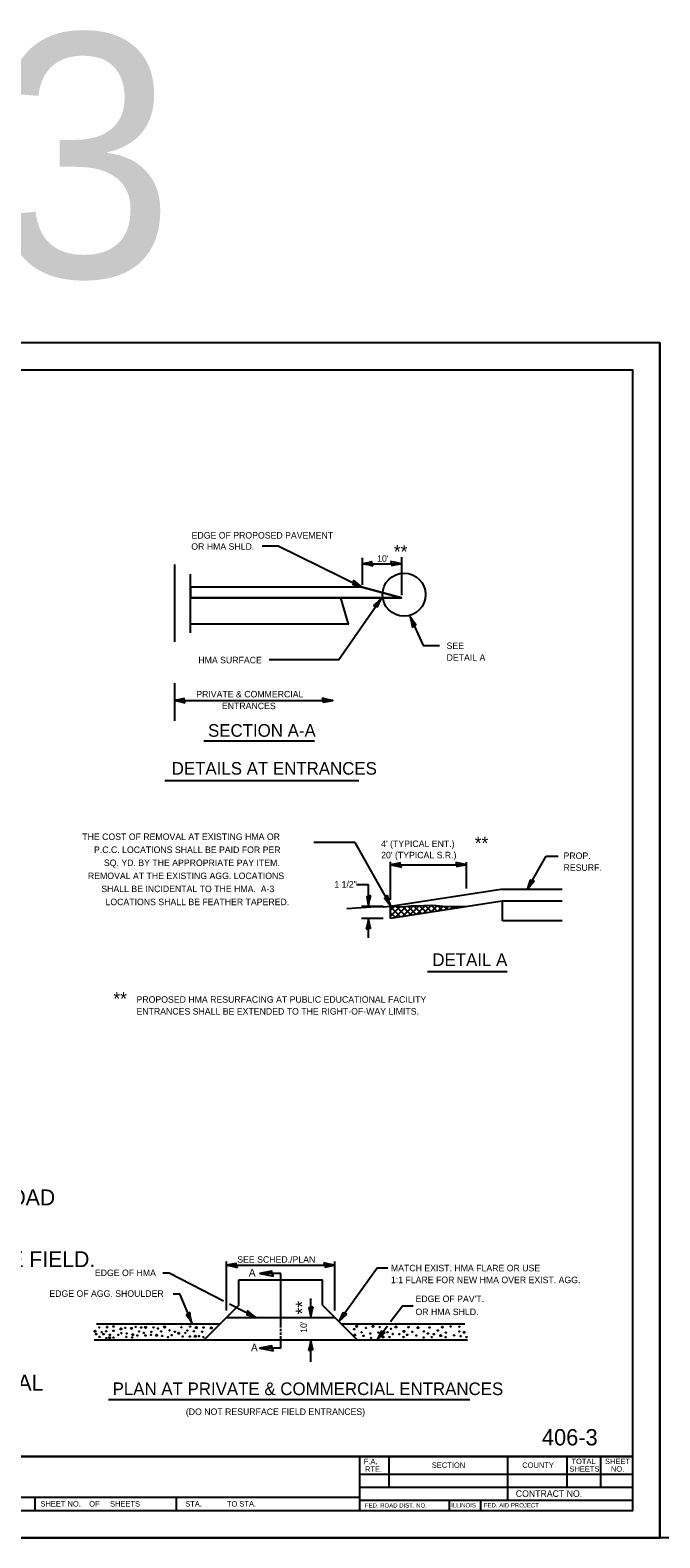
# Model space of a CAD drawing. Extents: x 1875357 to 1890680, y 2257528 to 2269761.
# Drawn here: x 1879878 to 1880457, y 2267641 to 2269028 of the extents above; entities that cross this region are included whole.
import ezdxf

# ---------------------------------------------------------------- set-up
doc = ezdxf.new("R2010")
doc.units = 0
for name, color, linetype in [('Level 1', 7, 'Continuous'), ('Level 24', 7, 'Continuous'), ('Level 40', 7, 'Continuous'), ('Level 63', 7, 'Continuous'), ('ROW_PR_Notes', 7, 'Continuous'), ('Sheets_50 Reference Boundary', 7, 'Continuous'), ('Sheets_General Details', 7, 'Continuous'), ('Sheets_Printer Plotting Border', 7, 'Continuous'), ('Utilities_EX_Notes', 7, 'Continuous')]:
    doc.layers.add(name, color=color, linetype=linetype)

msp = doc.modelspace()

# ---------------------------------------------------------------- linework, layer by layer
at = {"layer": 'Level 24'}
msp.add_lwpolyline([(1880209.7, 2268539.4), (1880210.6, 2268537.5), (1880210.9, 2268535.7), (1880214.7, 2268536.5), (1880219.7, 2268537.3), (1880214.4, 2268538.3)], close=True, dxfattribs=at)
at = {"layer": 'Level 40'}
for p, q in [((1880010.8, 2268536.5), (1880010.8, 2268465.3)), ((1880070.1, 2267854.7), (1880070.1, 2267878.3)), ((1880070.1, 2267878.3), (1880147.1, 2267878.3)), ((1880147.1, 2267854.7), (1880147.1, 2267878.3)), ((1880070.1, 2267854.7), (1880058.8, 2267843.4)), ((1880147.1, 2267854.7), (1880158.4, 2267843.4))]:
    msp.add_line(p, q, dxfattribs=at)
msp.add_lwpolyline([(1880025.5, 2268515.6), (1880025.5, 2268505.9), (1880219.7, 2268505.9), (1880183.5, 2268515.6), (1880025.5, 2268515.6)], dxfattribs=at)
for centre, radius in [((1880222.1, 2268508.8), 19.8), ((1880178.5, 2267835.3), 0.606), ((1880193.6, 2267835.3), 0.606), ((1879937.8, 2267830.8), 0.606), ((1879938.8, 2267828.2), 0.329), ((1879941.7, 2267834.4), 0.329), ((1879941.8, 2267825.6), 0.329), ((1879943.9, 2267830.1), 0.329), ((1879945.6, 2267828.2), 0.329), ((1879948, 2267830.8), 0.329), ((1879948.1, 2267824.5), 0.329), ((1879948.9, 2267834.6), 0.606), ((1879951.2, 2267824.9), 0.606), ((1879951.4, 2267827.6), 0.329), ((1879954.8, 2267835.2), 0.329), ((1879954.8, 2267831.2), 0.329), ((1879954.8, 2267825), 0.329), ((1879959.2, 2267827.6), 0.329), ((1879961.6, 2267833), 0.606), ((1879962, 2267829.2), 0.329), ((1879965.6, 2267834), 0.329), ((1879966.5, 2267825.6), 0.329), ((1879966.9, 2267828.9), 0.329), ((1879971.3, 2267833.5), 0.606), ((1879971.9, 2267825.2), 0.329), ((1879972.5, 2267827.7), 0.606), ((1879975.2, 2267834.8), 0.329), ((1879976.6, 2267827), 0.329), ((1879978.2, 2267830.7), 0.329), ((1879980.2, 2267834.3), 0.329), ((1879982.6, 2267829.3), 0.329), ((1879984.3, 2267834.4), 0.606), ((1879984.1, 2267827), 0.329), ((1879989.2, 2267827.5), 0.329), ((1879989.5, 2267830.3), 0.329), ((1879991.6, 2267834.4), 0.329), ((1879994.4, 2267827.2), 0.606), ((1879995.7, 2267833.4), 0.329), ((1879998.6, 2267830.7), 0.329), ((1879999.5, 2267826.5), 0.329), ((1880001.8, 2267834.7), 0.606), ((1880004.9, 2267825.4), 0.329), ((1880006.4, 2267831.7), 0.329), ((1880008.2, 2267827.2), 0.329), ((1880011.2, 2267830.4), 0.329), ((1880014.7, 2267829), 0.606), ((1880017.2, 2267834.5), 0.329), ((1880018.4, 2267826), 0.329), ((1880020.8, 2267829.3), 0.329), ((1880022.6, 2267831.5), 0.329), ((1880025, 2267826), 0.329), ((1880025.3, 2267835.1), 0.329), ((1880028.6, 2267830.8), 0.329), ((1880030, 2267826.2), 0.606), ((1880030.9, 2267834.2), 0.606), ((1880033.4, 2267826.3), 0.329), ((1880036.3, 2267830.4), 0.329), ((1880037.4, 2267825.5), 0.329), ((1880037.6, 2267834.3), 0.329), ((1880044.7, 2267833.9), 0.606), ((1880176.1, 2267832.8), 0.329), ((1880176.8, 2267827.5), 0.606), ((1880183, 2267829.9), 0.329), ((1880184.7, 2267826.7), 0.329), ((1880187, 2267833.9), 0.329), ((1880191.1, 2267828.8), 0.329), ((1880191.7, 2267824.7), 0.329), ((1880198.4, 2267829.7), 0.329), ((1880199.7, 2267834.7), 0.329), ((1880202.7, 2267825.6), 0.606), ((1880206.8, 2267829.9), 0.329), ((1880208.6, 2267825.5), 0.329), ((1880210.1, 2267833), 0.329), ((1880211.6, 2267828.3), 0.329), ((1880214.6, 2267834.8), 0.606), ((1880217.7, 2267828.1), 0.329), ((1880221.5, 2267825.5), 0.329), ((1880221.9, 2267830.7), 0.606), ((1880225, 2267827.5), 0.329), ((1880226.1, 2267834.6), 0.329), ((1880229.7, 2267830.3), 0.329), ((1880233.4, 2267827), 0.329), ((1880234.9, 2267834.2), 0.606), ((1880240.1, 2267825.1), 0.329), ((1880240.2, 2267830.7), 0.329), ((1880243.9, 2267828.8), 0.329), ((1880245.5, 2267834.3), 0.329), ((1880247.5, 2267825.5), 0.329), ((1880249.5, 2267828.2), 0.329), ((1880253.1, 2267831.5), 0.329), ((1880255.8, 2267826.9), 0.606), ((1880257.3, 2267834.6), 0.606), ((1880260.4, 2267825.4), 0.329), ((1880260.5, 2267829.6), 0.329), ((1880265, 2267835.2), 0.329), ((1880268.1, 2267827.1), 0.329), ((1880272.9, 2267835), 0.329), ((1880272.9, 2267830.7), 0.329), ((1880274.2, 2267826.3), 0.329), ((1880277.4, 2267829.8), 0.606), ((1880279.5, 2267825.5), 0.329)]:
    msp.add_circle(centre, radius, dxfattribs=at)
at = {"layer": 'Level 63'}
for p, q in [((1880219.7, 2268543.2), (1880219.7, 2268508.2)), ((1880183.5, 2268542.6), (1880183.5, 2268517.8)), ((1880183.6, 2268537.3), (1880219.7, 2268537.3)), ((1880209.6, 2268228), (1880209.6, 2268263)), ((1880209.6, 2268260.2), (1880279.6, 2268260.2)), ((1880279.6, 2268238.2), (1880279.6, 2268262.6)), ((1880178.4, 2268241.9), (1880189.4, 2268241.9)), ((1880189.4, 2268221.9), (1880189.4, 2268241.9)), ((1880202.8, 2268221.8), (1880183, 2268221.8)), ((1880202.8, 2268210.8), (1880183, 2268210.8)), ((1880189.4, 2268192.9), (1880189.4, 2268210.8)), ((1880136.3, 2267843.4), (1880136.3, 2267861.1)), ((1880136.3, 2267802.8), (1880136.3, 2267823))]:
    msp.add_line(p, q, dxfattribs=at)
at = {"layer": 'ROW_PR_Notes'}
for p, q in [((1880025.3, 2268527.7), (1880025.3, 2268473.8)), ((1880183.5, 2268515.6), (1880025.5, 2268515.6)), ((1880183.5, 2268515.6), (1880219.7, 2268505.9)), ((1880219.7, 2268505.9), (1880025.5, 2268505.9)), ((1880171.1, 2268481.6), (1880163.9, 2268505.9)), ((1880227.8, 2268488.5), (1880239.5, 2268462.1)), ((1880171.2, 2268481.6), (1880025.5, 2268481.6)), ((1880239.5, 2268462.1), (1880254.6, 2268462.1)), ((1880010.8, 2268427.4), (1880010.8, 2268392.7)), ((1880010.8, 2268411.4), (1880156.6, 2268411.4)), ((1880037.7, 2268374.2), (1880139.8, 2268374.2)), ((1880001.9, 2268337.7), (1880180.5, 2268337.7)), ((1880177.1, 2268280.6), (1880139, 2268280.6)), ((1880209.8, 2268222.3), (1880177.1, 2268280.6)), ((1880335.2, 2268237.5), (1880352.8, 2268268)), ((1880352.8, 2268268), (1880363.9, 2268268)), ((1880311.1, 2268237.5), (1880209.6, 2268221.8)), ((1880312.3, 2268226.7), (1880209.6, 2268210.8)), ((1880367.5, 2268237.5), (1880311.1, 2268237.5)), ((1880312.5, 2268208.6), (1880312.5, 2268226.7)), ((1880367.5, 2268226.7), (1880312.5, 2268226.7)), ((1880209.4, 2268212.7), (1880218, 2268221.3)), ((1880209.6, 2268210.8), (1880209.6, 2268221.8)), ((1880209.6, 2268218.4), (1880212.9, 2268221.6)), ((1880218.9, 2268212.2), (1880209.6, 2268221.5)), ((1880214.1, 2268211.5), (1880209.6, 2268216)), ((1880213.7, 2268211.4), (1880224.1, 2268221.7)), ((1880223.7, 2268213), (1880215.2, 2268221.5)), ((1880220.3, 2268212.4), (1880230, 2268222.2)), ((1880228.5, 2268213.7), (1880220.8, 2268221.4)), ((1880233.3, 2268214.5), (1880225.8, 2268221.9)), ((1880226.9, 2268213.4), (1880235.6, 2268222.2)), ((1880238.1, 2268215.2), (1880231.1, 2268222.2)), ((1880233.4, 2268214.5), (1880241.5, 2268222.5)), ((1880242.9, 2268215.9), (1880236.7, 2268222.2)), ((1880240, 2268215.5), (1880247.4, 2268222.9)), ((1880247.7, 2268216.7), (1880241.9, 2268222.5)), ((1880246.6, 2268216.5), (1880252.5, 2268222.4)), ((1880252.5, 2268217.4), (1880247.1, 2268222.9)), ((1880253.1, 2268217.5), (1880257.6, 2268221.9)), ((1880257.4, 2268218.2), (1880253.2, 2268222.3)), ((1880262.2, 2268218.9), (1880259.1, 2268221.9)), ((1880259.7, 2268218.5), (1880263, 2268221.9)), ((1880267, 2268219.7), (1880264.8, 2268221.8)), ((1880266.3, 2268219.5), (1880268.5, 2268221.8)), ((1880367.5, 2268208.6), (1880312.5, 2268208.6)), ((1880243.7, 2268162.1), (1880316.8, 2268162.1)), ((1880058.8, 2267849.9), (1880058.8, 2267895)), ((1880058.8, 2267891.6), (1880158.4, 2267891.6)), ((1880158.4, 2267849.9), (1880158.4, 2267895)), ((1880108.6, 2267884), (1880089.3, 2267884)), ((1880108.6, 2267834.4), (1880108.6, 2267884)), ((1879939, 2267837.7), (1880053.1, 2267837.7)), ((1880058.8, 2267843.4), (1880038.3, 2267822.9)), ((1880058.8, 2267843.4), (1880158.4, 2267843.4)), ((1880158.4, 2267843.4), (1880178.9, 2267822.9)), ((1880164.1, 2267837.7), (1880277.9, 2267837.7)), ((1879936.9, 2267823), (1880280.3, 2267823)), ((1880108.6, 2267831), (1880108.6, 2267833.1)), ((1880108.6, 2267827.4), (1880108.6, 2267829.8)), ((1880108.6, 2267815.3), (1880108.6, 2267826.2)), ((1880108.6, 2267815.3), (1880089.3, 2267815.3)), ((1879950.1, 2267768.1), (1880282.7, 2267768.1))]:
    msp.add_line(p, q, dxfattribs=at)
for points in [[(1880091.5, 2268553.8), (1880106.2, 2268553.8), (1880183.5, 2268515.8)], [(1880025.5, 2268515.6), (1880025.5, 2268505.9), (1880219.7, 2268505.9)], [(1880025.5, 2268515.6), (1880025.5, 2268505.9)], [(1880098, 2268449.1), (1880162.1, 2268449.1), (1880201.3, 2268505.7)], [(1880279.6, 2268221.6), (1880257.7, 2268221.9), (1880248.6, 2268222.7), (1880240.3, 2268222.5), (1880233.9, 2268222.1), (1880228.2, 2268222.2), (1880219.6, 2268221.3), (1880209.6, 2268221.8), (1880203.1, 2268221.3), (1880196, 2268221.4), (1880169.5, 2268219.7)], [(1880000.1, 2267884.5), (1880006, 2267884.5), (1880055.9, 2267858.9)], [(1880207, 2267888.9), (1880197.2, 2267888.9), (1880162, 2267839.7)], [(1880009.7, 2267865.2), (1880015.5, 2267865.2), (1880026.9, 2267838.4)], [(1880061.5, 2267856), (1880086.1, 2267843.4)], [(1880230.4, 2267854), (1880220.6, 2267854), (1880209.7, 2267839.6)], [(1880206.7, 2267835.5), (1880197.2, 2267822.8)]]:
    msp.add_lwpolyline(points, dxfattribs=at)
for points in [[(1880193.6, 2268535.2), (1880192.8, 2268537.2), (1880192.5, 2268539), (1880188.6, 2268538.2), (1880183.6, 2268537.3), (1880189, 2268536.4)], [(1880175.4, 2268522.1), (1880175.3, 2268520), (1880174.8, 2268518.2), (1880178.6, 2268517.2), (1880183.5, 2268515.8), (1880179.1, 2268519)], [(1880193.9, 2268498.7), (1880195.9, 2268498.3), (1880197.6, 2268497.5), (1880199.2, 2268501.1), (1880201.3, 2268505.7), (1880197.5, 2268501.9)], [(1880229.9, 2268478.5), (1880231.3, 2268480), (1880232.9, 2268481.1), (1880230.6, 2268484.3), (1880227.8, 2268488.5), (1880229, 2268483.2)], [(1880020.8, 2268409.3), (1880019.9, 2268411.3), (1880019.6, 2268413.1), (1880015.8, 2268412.3), (1880010.8, 2268411.4), (1880016.1, 2268410.5)], [(1880146.6, 2268413.5), (1880147.4, 2268411.6), (1880147.7, 2268409.7), (1880151.6, 2268410.6), (1880156.6, 2268411.4), (1880151.2, 2268412.4)], [(1880219.6, 2268258.1), (1880218.8, 2268260.1), (1880218.5, 2268261.9), (1880214.6, 2268261.1), (1880209.6, 2268260.2), (1880214.9, 2268259.3)], [(1880269.6, 2268262.3), (1880270.4, 2268260.4), (1880270.7, 2268258.6), (1880274.6, 2268259.4), (1880279.6, 2268260.2), (1880274.2, 2268261.2)], [(1880342, 2268245.2), (1880340, 2268245.4), (1880338.2, 2268246), (1880337, 2268242.3), (1880335.2, 2268237.5), (1880338.7, 2268241.7)], [(1880191.5, 2268231.9), (1880189.6, 2268231.1), (1880187.7, 2268230.8), (1880188.5, 2268226.9), (1880189.4, 2268221.9), (1880190.4, 2268227.3)], [(1880206.7, 2268232.1), (1880205.5, 2268230.4), (1880204, 2268229.2), (1880206.6, 2268226.3), (1880209.8, 2268222.3), (1880208, 2268227.4)], [(1880187.3, 2268200.8), (1880189.2, 2268201.6), (1880191.1, 2268201.9), (1880190.3, 2268205.8), (1880189.4, 2268210.8), (1880188.4, 2268205.4)], [(1880068.8, 2267889.5), (1880068, 2267891.4), (1880067.7, 2267893.3), (1880063.8, 2267892.5), (1880058.8, 2267891.6), (1880064.1, 2267890.6)], [(1880148.4, 2267893.7), (1880149.2, 2267891.8), (1880149.5, 2267889.9), (1880153.4, 2267890.7), (1880158.4, 2267891.6), (1880153.1, 2267892.6)], [(1880101.8, 2267881.4), (1880100.8, 2267883.8), (1880100.4, 2267886.1), (1880095.5, 2267885.1), (1880089.3, 2267884), (1880095.9, 2267882.8)], [(1880078.1, 2267849.8), (1880078, 2267847.7), (1880077.4, 2267846), (1880081.2, 2267844.9), (1880086.1, 2267843.4), (1880081.8, 2267846.7)], [(1880138.4, 2267853.4), (1880136.5, 2267852.6), (1880134.6, 2267852.3), (1880135.4, 2267848.4), (1880136.3, 2267843.4), (1880137.3, 2267848.7)], [(1880024.9, 2267848.4), (1880023.5, 2267846.9), (1880021.9, 2267845.9), (1880024.2, 2267842.7), (1880026.9, 2267838.4), (1880025.7, 2267843.7)], [(1880169.5, 2267846.6), (1880167.5, 2267847.1), (1880165.8, 2267847.9), (1880164.2, 2267844.3), (1880162, 2267839.7), (1880165.9, 2267843.5)], [(1880134.2, 2267813), (1880136.1, 2267813.8), (1880138, 2267814.1), (1880137.1, 2267818), (1880136.3, 2267823), (1880135.3, 2267817.7)], [(1880204.8, 2267829.6), (1880202.8, 2267830.1), (1880201.1, 2267830.9), (1880199.5, 2267827.4), (1880197.2, 2267822.8), (1880201.1, 2267826.5)], [(1880101.8, 2267812.7), (1880100.8, 2267815.1), (1880100.4, 2267817.4), (1880095.5, 2267816.4), (1880089.3, 2267815.3), (1880095.9, 2267814.1)]]:
    msp.add_lwpolyline(points, close=True, dxfattribs=at)
at = {"layer": 'Sheets_50 Reference Boundary'}
msp.add_lwpolyline([(1878857.4, 2268715.7), (1880432.4, 2268715.7), (1880432.4, 2267715.7), (1878857.4, 2267715.7)], close=True, dxfattribs=at)
at = {"layer": 'Sheets_General Details'}
for p, q in [((1880457.4, 2268740.7), (1878757.4, 2268740.7)), ((1880457.4, 2268740.7), (1880457.4, 2267640.7)), ((1880457.4, 2267640.7), (1880457.4, 2268740.7)), ((1878857.4, 2267715.7), (1880432.4, 2267715.7)), ((1880181.1, 2267715.7), (1880181.1, 2267665.7)), ((1880208.1, 2267715.7), (1880208.1, 2267687.4)), ((1880317.1, 2267715.7), (1880317.1, 2267675.4)), ((1880371.7, 2267715.7), (1880371.7, 2267687.4)), ((1880402.8, 2267715.7), (1880402.8, 2267687.4)), ((1880181.1, 2267699.4), (1880432.4, 2267699.4)), ((1880181.1, 2267687.4), (1880432.4, 2267687.4)), ((1879796.1, 2267678.2), (1880181.1, 2267678.2)), ((1879882.4, 2267678.2), (1879882.4, 2267665.7)), ((1880012.4, 2267678.2), (1880012.4, 2267665.7)), ((1880181.1, 2267675.4), (1880432.4, 2267675.4)), ((1880263.5, 2267675.4), (1880263.5, 2267665.7)), ((1880292.5, 2267675.4), (1880292.5, 2267665.7)), ((1880457.4, 2267640.7), (1878757.4, 2267640.7)), ((1882157.4, 2267640.7), (1880457.4, 2267640.7))]:
    msp.add_line(p, q, dxfattribs=at)
msp.add_lwpolyline([(1878857.4, 2268715.7), (1880432.4, 2268715.7), (1880432.4, 2267665.7), (1878857.4, 2267665.7)], close=True, dxfattribs=at)
at = {"layer": 'Sheets_Printer Plotting Border'}
msp.add_lwpolyline([(1878757.4, 2267640.7), (1880457.4, 2267640.7), (1880457.4, 2268740.7), (1878757.4, 2268740.7)], close=True, dxfattribs=at)

# ---------------------------------------------------------------- texts
at = {"layer": 'Level 1'}
for s, height, p in [('1.   THIS IS FOR USE ON RURAL RESURFACINGS WHEN SIDEROAD', 14.58, (1879269.5, 2267946.8)), ('2.   THE ADEQUACY OF SIDEROADS SHALL BE VERIFIED IN THE FIELD.', 14.58, (1879269.5, 2267889.9)), ('4.   ALL ENTRANCE AND SIDEROAD WIDTHS, EXISTING MATERIAL', 14.58, (1879269.5, 2267776.2)), ('406-3', 15, (1880348.9, 2267725.8))]:
    msp.add_text(s, height=height, dxfattribs=at).set_placement(p)
at = {"layer": 'Level 63'}
for s, p in [("10'", (1880197.3, 2268539)), ("4' (TYPICAL ENT.)", (1880201, 2268276.5)), ("20' (TYPICAL S.R.)", (1880201, 2268266.1)), ('1 1/2"', (1880157.9, 2268239.1))]:
    msp.add_text(s, height=6, dxfattribs=at).set_placement(p)
msp.add_text("10'", height=6, rotation=90, dxfattribs=at).set_placement((1880132.7, 2267829.4))
at = {"layer": 'ROW_PR_Notes'}
for s, height, p in [('EDGE OF PROPOSED PAVEMENT', 6, (1880026.6, 2268560.4)), ('OR HMA SHLD.', 6, (1880026.3, 2268550.1)), ('SEE', 6, (1880261.2, 2268458.7)), ('HMA SURFACE', 6, (1880032.8, 2268445.6)), ('DETAIL A', 6, (1880261.2, 2268447.9)), ('PRIVATE & COMMERCIAL', 6, (1880030.9, 2268414.2)), ('ENTRANCES', 6, (1880054.5, 2268403.4)), ('THE COST OF REMOVAL AT EXISTING HMA OR', 6, (1879926, 2268283)), ('P.C.C. LOCATIONS SHALL BE PAID FOR PER', 6, (1879936.8, 2268271)), ('PROP.', 6, (1880368.8, 2268265.5)), ('REMOVAL AT THE EXISTING AGG. LOCATIONS', 6, (1879931.2, 2268247)), ('SQ. YD. BY THE APPROPRIATE PAY ITEM.', 6, (1879945.9, 2268259)), ('RESURF.', 6, (1880368.8, 2268254.6)), ('SHALL BE INCIDENTAL TO THE HMA.  A-3', 6, (1879943.5, 2268235)), ('LOCATIONS SHALL BE FEATHER TAPERED.', 6, (1879947.4, 2268223)), ('SEE SCHED./PLAN', 6, (1880068.6, 2267893.9)), ('MATCH EXIST. HMA FLARE OR USE', 6, (1880210, 2267886)), ('EDGE OF HMA', 6, (1879937.6, 2267881.6)), ('A', 7.06, (1880079.2, 2267881.2)), ('1:1 FLARE FOR NEW HMA OVER EXIST. AGG.', 6, (1880210, 2267875.1)), ('EDGE OF AGG. SHOULDER', 6, (1879895.7, 2267862.5)), ("EDGE OF PAV'T.", 6, (1880232.6, 2267857.7)), ('OR HMA SHLD.', 6, (1880232.6, 2267845.7)), ('A', 7.06, (1880081.2, 2267812.3)), ('PLAN AT PRIVATE & COMMERCIAL ENTRANCES', 11.6, (1879953.9, 2267772.1)), ('(DO NOT RESURFACE FIELD ENTRANCES)', 6, (1880021.3, 2267753.8))]:
    msp.add_text(s, height=height, dxfattribs=at).set_placement(p)
at = {"layer": 'Sheets_General Details'}
for s, height, p in [('406-3', 224, (1879244.8, 2268801)), ('F.A. ', 5, (1880185, 2267708.5)), ('TOTAL', 5, (1880376.1, 2267708.6)), ('SHEET', 5, (1880406.9, 2267708.6)), ('RTE.', 5, (1880186.1, 2267701.5)), ('SECTION', 5, (1880247.6, 2267705.1)), ('COUNTY', 5, (1880330.8, 2267705.1)), ('SHEETS', 5, (1880374.2, 2267701.6)), ('NO.', 5, (1880412.4, 2267701.6)), ('CONTRACT NO.      ', 6, (1880324.9, 2267678.4)), ('SHEET NO.    OF     SHEETS', 5, (1879887.5, 2267669.5)), ('STA.            TO STA.            ', 5, (1880020.7, 2267669.5)), ('FED. ROAD DIST. NO.  ', 4, (1880186, 2267668.6)), ('ILLINOIS', 4, (1880265.4, 2267668.7)), ('FED. AID PROJECT', 4, (1880295.5, 2267668.7))]:
    msp.add_text(s, height=height, dxfattribs=at).set_placement(p)
at = {"layer": 'Utilities_EX_Notes'}
for s, height, p in [('**', 12.03, (1880212.7, 2268542.4)), ('SECTION A-A', 11.6, (1880041.7, 2268378)), ('DETAILS AT ENTRANCES', 11.6, (1880008.3, 2268343.1)), ('**', 12.03, (1880287.1, 2268274)), ('DETAIL A', 11.6, (1880248.1, 2268167)), ('**', 12.03, (1879954.6, 2268130.9)), ('PROPOSED HMA RESURFACING AT PUBLIC EDUCATIONAL FACILITY', 6, (1879975.9, 2268133.2)), ('ENTRANCES SHALL BE EXTENDED TO THE RIGHT-OF-WAY LIMITS.', 6, (1879975.9, 2268122.3))]:
    msp.add_text(s, height=height, dxfattribs=at).set_placement(p)
msp.add_text('**', height=12.03, rotation=90, dxfattribs=at).set_placement((1880134.4, 2267846.3))

doc.saveas('drawing.dxf')
